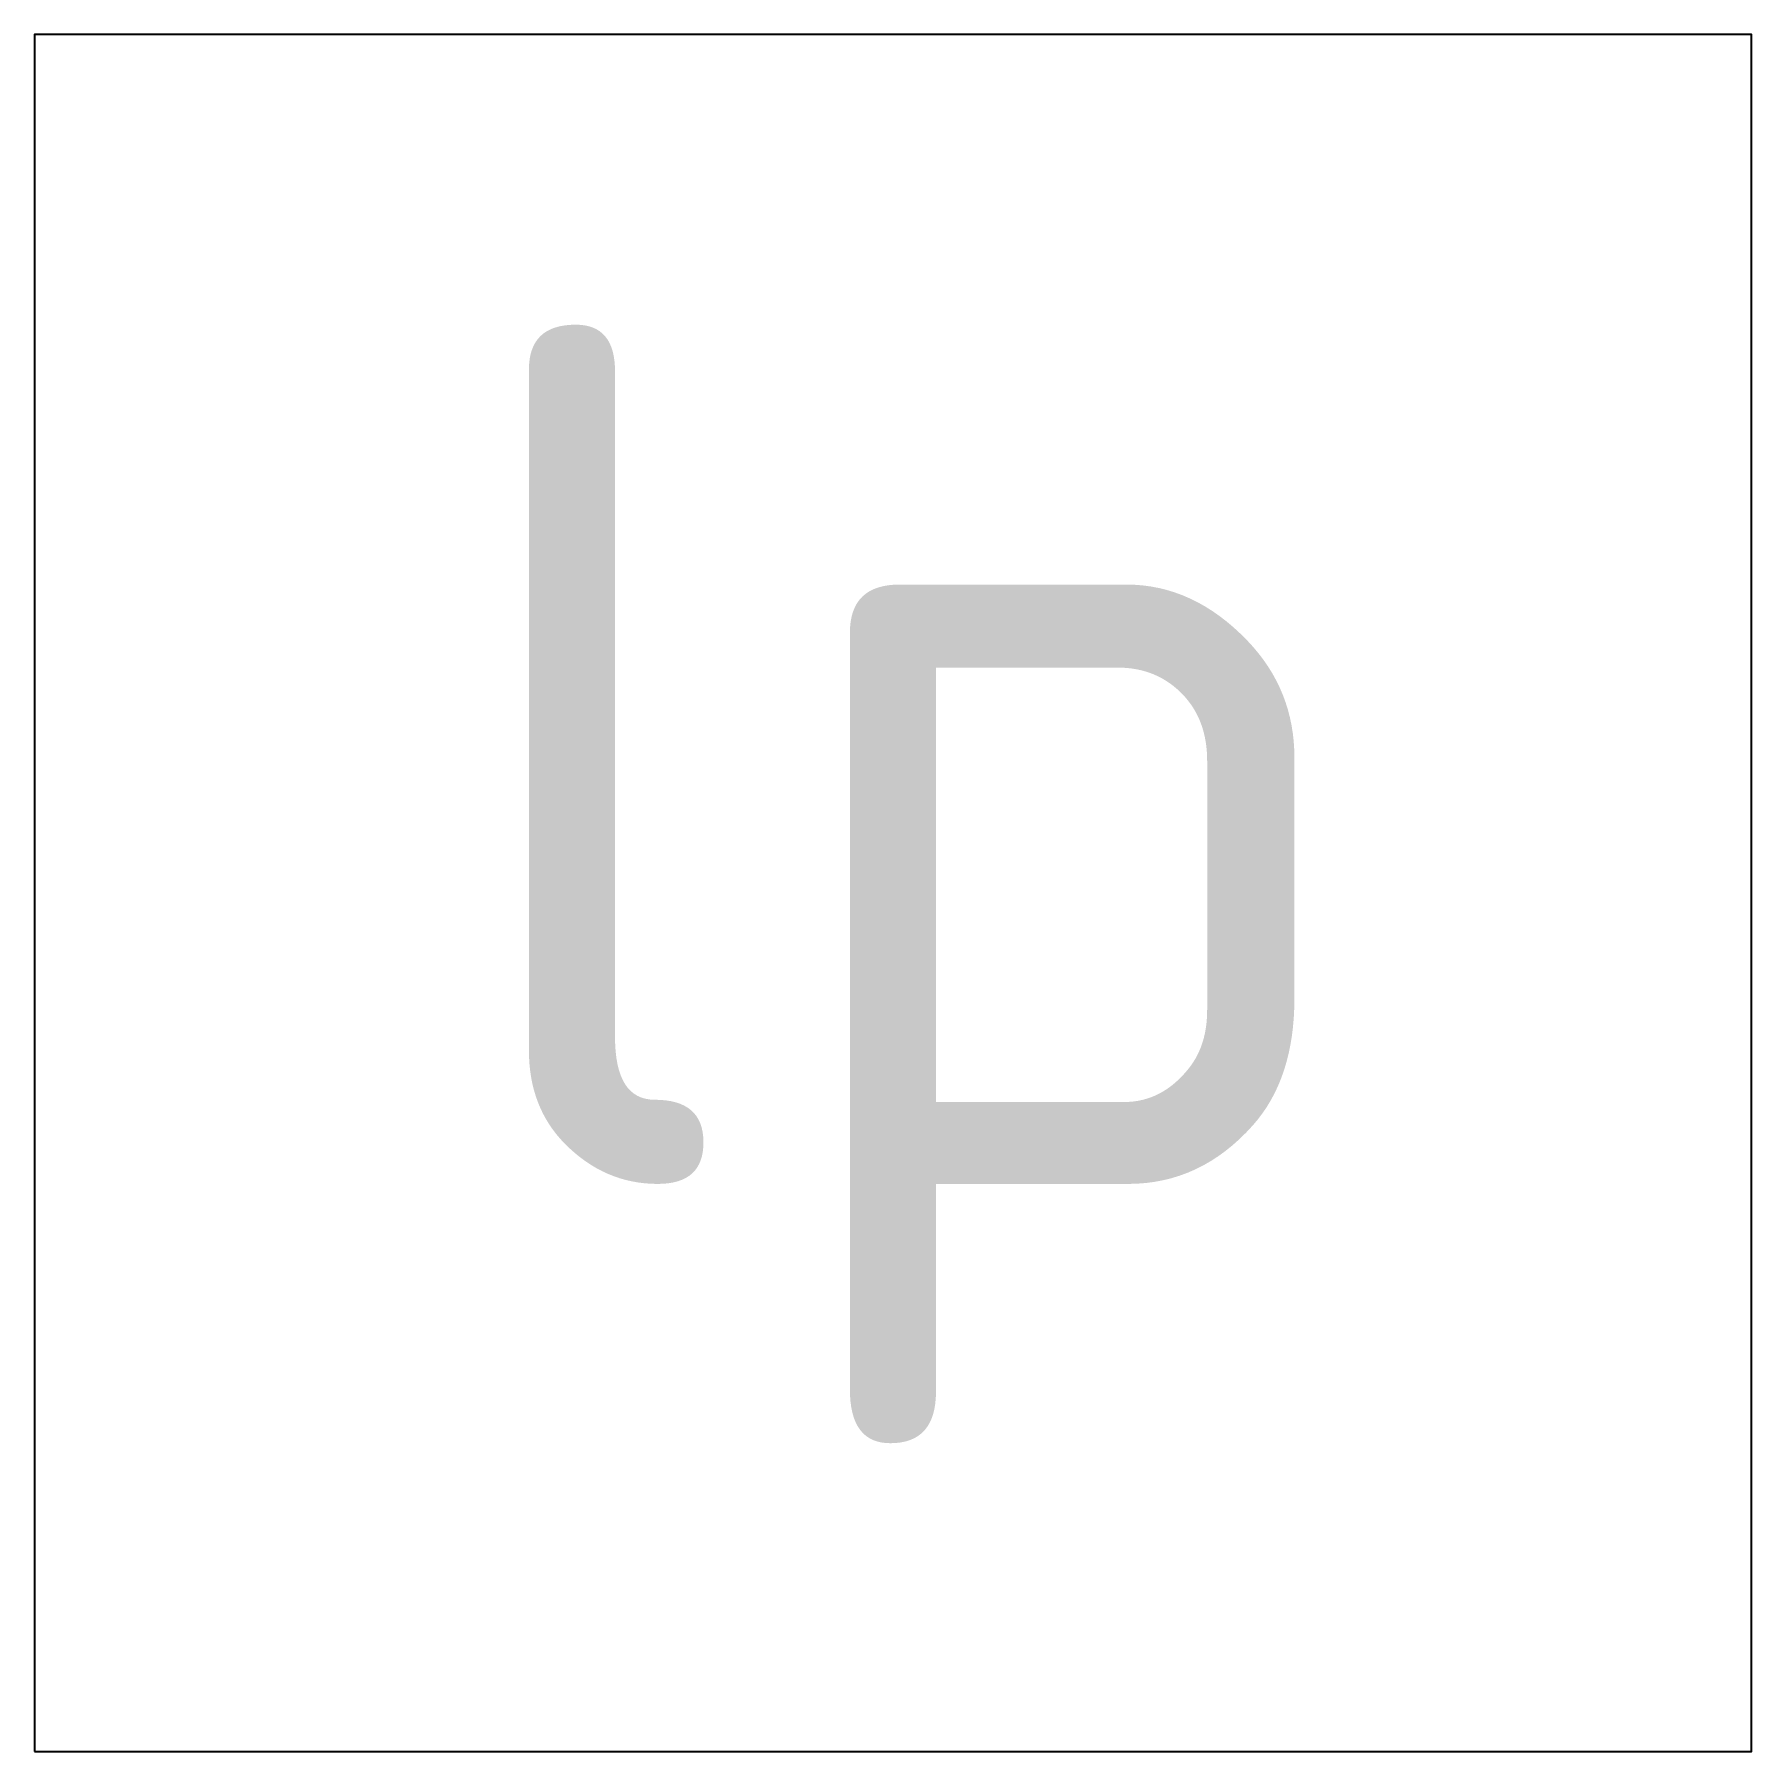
# Model space of a CAD drawing. Extents: x -0.75 to 0.75, y -0.75 to 0.75.
import ezdxf
from ezdxf.enums import TextEntityAlignment as Align

# ---------------------------------------------------------------- set-up
doc = ezdxf.new("R2010")
doc.units = 0
doc.styles.add('NLCS-ISO', font='NLCS-ISO.ttf')

msp = doc.modelspace()

# ---------------------------------------------------------------- linework, layer by layer
msp.add_lwpolyline([(-0.75, -0.75), (0.75, -0.75), (0.75, 0.75), (-0.75, 0.75)], close=True)

# ---------------------------------------------------------------- texts
at = {"style": 'NLCS-ISO'}
msp.add_text('lp', height=0.75, dxfattribs=at).set_placement((0.0112, 0.1209), align=Align.MIDDLE_CENTER)

doc.saveas('drawing.dxf')
